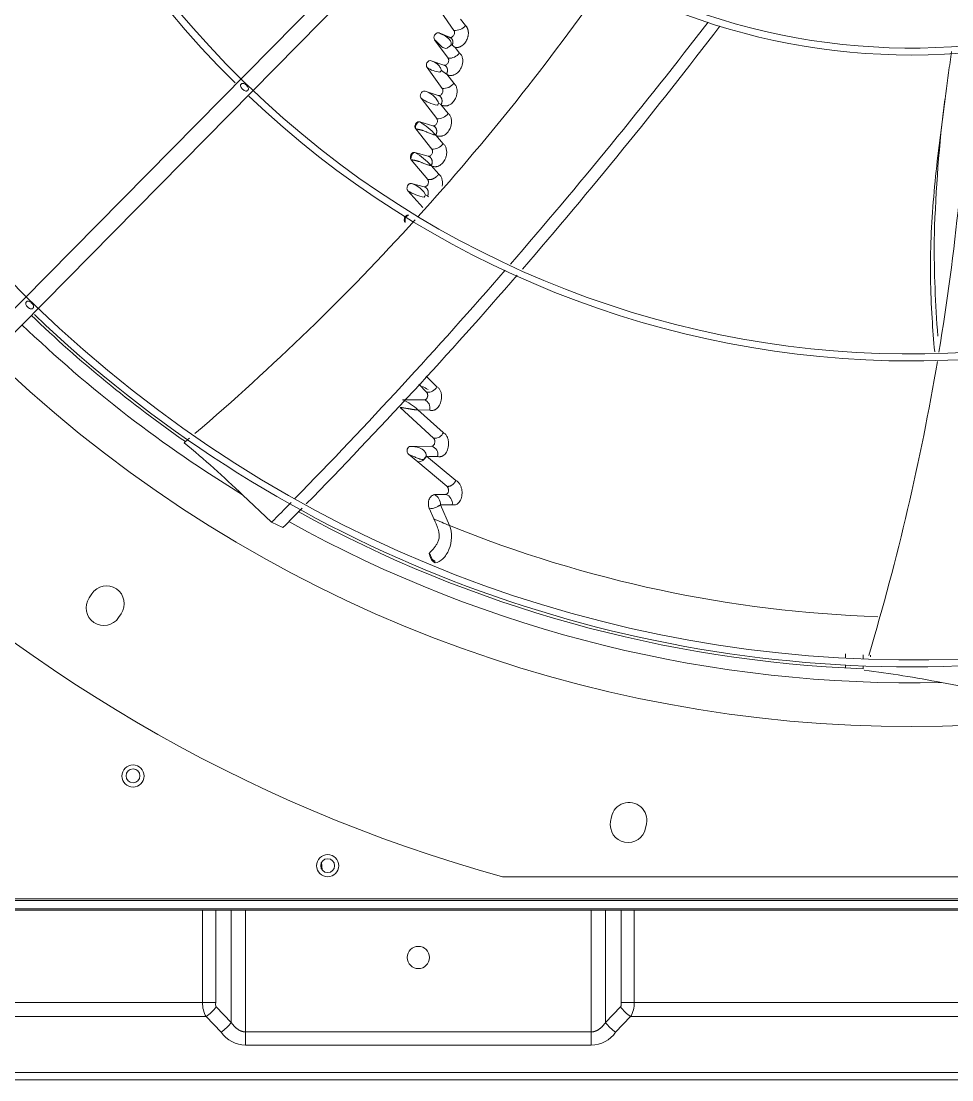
# Model space of a CAD drawing. Header units: millimetres. Extents: x 113490 to 142599, y -20467 to 115.
# Drawn here: x 128594 to 128928.6, y -11964.5 to -11583.8 of the extents above; entities that cross this region are included whole.
import ezdxf

# ---------------------------------------------------------------- set-up
doc = ezdxf.new("R2010")
doc.units = ezdxf.units.MM
doc.layers.add('DV3_0', color=7, linetype='Continuous')

msp = doc.modelspace()

# ---------------------------------------------------------------- linework, layer by layer
at = {"layer": 'DV3_0', "color": 7, "linetype": 'Continuous', "lineweight": 15}
for p, q in [((128900.2, -11374.23), (128566.6, -11712.53)), ((128567.45, -11720.21), (128905.11, -11377.79)), ((128749.62, -11587.14), (128745.01, -11580.55)), ((128753.78, -11585.38), (128751.97, -11583.04)), ((128747.51, -11597.1), (128742.68, -11590.5)), ((128744.3, -11588.05), (128748.02, -11589.58)), ((128748.84, -11590.08), (128744.84, -11588.41)), ((128748.66, -11592.25), (128748.95, -11592.46)), ((128748.94, -11592.46), (128750.06, -11593.26)), ((128751.67, -11595.27), (128750.06, -11593.26)), ((128741.48, -11598.03), (128746.01, -11599.59)), ((128745.43, -11608), (128739.95, -11600.5)), ((128745.09, -11601.57), (128746.93, -11602.84)), ((128749.61, -11606.15), (128747.03, -11602.92)), ((128739.27, -11608.99), (128743.98, -11610.5)), ((128743.43, -11618.86), (128737.79, -11611.5)), ((128743.8, -11613.89), (128743.7, -11614.06)), ((128743.95, -11613.63), (128743.8, -11613.89)), ((128743.89, -11612.83), (128744.12, -11613.27)), ((128744.12, -11613.27), (128743.95, -11613.63)), ((128744.12, -11613.27), (128744.93, -11613.82)), ((128747.56, -11616.97), (128744.93, -11613.82)), ((128744.93, -11613.82), (128744.98, -11613.84)), ((128737.31, -11620), (128742.04, -11621.4)), ((128741.68, -11629.78), (128735.9, -11622.54)), ((128745.75, -11627.86), (128743.06, -11624.76)), ((128743.06, -11624.76), (128743.11, -11624.77)), ((128740.19, -11640.75), (128734.25, -11633.62)), ((128735.61, -11631.05), (128740.35, -11632.34)), ((128744.18, -11638.82), (128741.4, -11635.71)), ((128741.4, -11635.71), (128741.48, -11635.74)), ((128738.46, -11650.78), (128733.07, -11644.81)), ((128734.37, -11642.2), (128738.9, -11643.34)), ((128738.74, -11645.22), (128739.43, -11646.26)), ((128739.19, -11646.7), (128738.92, -11647.11)), ((128739.43, -11646.26), (128739.19, -11646.7)), ((128739.43, -11646.26), (128740.13, -11646.67)), ((128743.52, -11715.25), (128739.65, -11711.49)), ((128739.8, -11717.25), (128736.94, -11714.35)), ((128731.15, -11719.92), (128738.98, -11719.99)), ((128742.3, -11733.81), (128730.31, -11722.68)), ((128736.66, -11723.51), (128740.91, -11723.7)), ((128745.8, -11731.77), (128736.67, -11723.51)), ((128736.6, -11742.25), (128733.29, -11739.54)), ((128733.92, -11736.7), (128741.66, -11736.62)), ((128739.73, -11740.27), (128739.69, -11740.05)), ((128750.27, -11748.98), (128739.73, -11740.27)), ((128747.08, -11751.06), (128736.6, -11742.25)), ((128673.63, -11754.1), (128684.07, -11764)), ((128742.63, -11754.06), (128746.69, -11753.96)), ((128742.43, -11762.82), (128740.82, -11759.14)), ((128748, -11765.15), (128744.77, -11757.71)), ((128684.07, -11764), (128688.16, -11765.89)), ((128740.74, -11775.19), (128740.75, -11775.17)), ((128619.38, -11789.76), (128618.44, -11791.17)), ((128629.08, -11798.28), (128630.02, -11796.87)), ((128890.43, -11812.87), (128890.43, -11811.36)), ((128890.43, -11816.37), (128890.43, -11815.37)), ((128924.89, -11821.62), (128939.03, -11824.31)), ((128806.29, -11869.88), (128805.96, -11871.55)), ((128818.51, -11874.04), (128818.84, -11872.38)), ((128702.02, -11886.32), (128702.23, -11888.99)), ((129061.41, -11891.49), (128767.06, -11891.49)), ((129411.58, -11899.99), (128417.67, -11899.99)), ((129411.58, -11902.99), (128417.67, -11902.99)), ((128659.22, -11903.49), (128574.46, -11903.49)), ((128663.99, -11903.49), (128659.22, -11903.49)), ((128663.99, -11903.49), (128669.51, -11903.49)), ((128674.68, -11903.49), (128669.51, -11903.49)), ((128674.68, -11903.49), (128799, -11903.49)), ((128804.16, -11903.49), (128799, -11903.49)), ((128804.16, -11903.49), (128809.69, -11903.49)), ((128814.46, -11903.49), (128809.69, -11903.49)), ((128814.46, -11903.49), (129014.02, -11903.49)), ((128356.62, -11964.49), (129471.86, -11964.49))]:
    msp.add_line(p, q, dxfattribs=at)
at = {"layer": 'DV3_0', "color": 7, "linetype": 'Continuous', "lineweight": 20}
for p, q in [((128896.74, -11813.15), (128896.74, -11811.7)), ((128899.36, -11812.36), (128899.36, -11811.84)), ((128896.74, -11816.66), (128896.74, -11815.65)), ((129424.84, -11899.39), (128404.6, -11899.39)), ((128659.22, -11936.74), (128659.22, -11903.49)), ((128663.99, -11936.74), (128663.99, -11903.49)), ((128669.51, -11943.87), (128669.51, -11903.49)), ((128674.68, -11947.25), (128674.68, -11903.49)), ((128799, -11947.25), (128799, -11903.49)), ((128804.16, -11943.87), (128804.16, -11903.49)), ((128809.69, -11903.49), (128809.69, -11936.74)), ((128814.46, -11903.49), (128814.46, -11936.74)), ((128659.22, -11936.74), (128574.46, -11936.74)), ((128663.99, -11936.74), (128659.22, -11936.74)), ((128809.69, -11936.74), (128814.46, -11936.74)), ((129014.02, -11936.74), (128814.46, -11936.74)), ((128660.55, -11941.77), (128573.13, -11941.77)), ((128665.93, -11947.36), (128660.55, -11941.77)), ((128669.51, -11943.87), (128664.13, -11938.28)), ((128809.55, -11938.28), (128804.16, -11943.87)), ((128813.13, -11941.77), (128807.74, -11947.36)), ((129015.35, -11941.77), (128813.13, -11941.77)), ((128799, -11947.25), (128674.68, -11947.25)), ((128674.68, -11947.25), (128674.68, -11952.04)), ((128799, -11947.25), (128799, -11952.04)), ((128799, -11952.04), (128674.68, -11952.04)), ((128356.62, -11961.85), (129471.86, -11961.85))]:
    msp.add_line(p, q, dxfattribs=at)
at = {"layer": 'DV3_0', "color": 7, "linetype": 'Continuous', "lineweight": 15}
for centre, radius in [((128634.24, -11855.25), 4), ((128634.24, -11855.15), 2.5), ((128704.23, -11887.49), 4), ((128704.23, -11887.49), 2.5), ((128736.84, -11920.49), 4)]:
    msp.add_circle(centre, radius, dxfattribs=at)
for centre, radius, start, end in [((128914.24, -11359.99), 453.5, 135.9912, 225.5589), ((128914.24, -11359.99), 346, 136.506, 225.3203), ((128914.24, -11359.99), 343.5, 135.6595, 225.6229), ((128914.24, -11359.99), 551.5, 195.4775, 254.5225), ((128914.24, -11359.99), 233.5, 225.7814, 315.7154), ((128914.24, -11359.99), 236, 270, 315.2644), ((128914.24, -11359.99), 236, 227.0266, 270), ((128089.84, -11069), 872.24, 317.86602, 325.02361), ((127317.45, -10413.41), 1921.39, 319.10975, 322.45989), ((128750, -11582.25), 4.9, 265.5101, 320.4178), ((127381.55, -10469.09), 1840.9, 319.15831, 322.66086), ((128740.31, -11598.8), 11.46, 61.1528, 69.6579), ((128743.35, -11594.28), 6.06, 34.5155, 65.6878), ((128746.29, -11592.05), 2.38, 355.0985, 30.3566), ((128744.65, -11589.05), 5.12, 298.9227, 308.0461), ((128747.88, -11592.31), 4.81, 265.5613, 321.8717), ((128744.4, -11588.71), 5.54, 307.927, 320.2638), ((128063.37, -11560.89), 872.25, 350.63739, 357.81353), ((128914.24, -11359.99), 343.5, 225.9212, 315.6512), ((128745.65, -11591.76), 10.44, 236.8811, 264.046), ((128740.8, -11598.21), 5.45, 313.7925, 317.47), ((128740.15, -11597.64), 6.31, 317.6452, 321.5525), ((128746.04, -11600.27), 0.78, 12.7225, 57.3488), ((128749.38, -11600.14), 3.64, 227.7428, 229.7409), ((128914.24, -11359.99), 343.5, 225.6229, 225.9212), ((128745.81, -11603.2), 4.81, 265.5115, 322.2315), ((128914.24, -11359.99), 346, 270, 315.3179), ((128914.24, -11359.99), 346, 226.461, 270), ((128737.15, -11616.26), 7.57, 26.9834, 73.7291), ((128743.95, -11611.24), 0.866, 16.0058, 57.6668), ((128746.7, -11599.02), 15.34, 234.4922, 258.7126), ((129450.82, -11676.52), 528.72, 172.9859, 178.2608), ((128743.77, -11614.15), 4.73, 265.8403, 323.2857), ((128724.37, -11641.51), 25.09, 41.8667, 58.9698), ((128741.96, -11622.18), 0.921, 18.0658, 57.5274), ((128742.02, -11625.21), 4.58, 265.7991, 324.5702), ((128722.61, -11653.13), 25.63, 42.8328, 59.5066), ((128740.23, -11633.15), 0.965, 19.7105, 57.2219), ((128741.64, -11631.64), 15.71, 236.9569, 260.0262), ((128732.03, -11650.26), 8.39, 36.859, 73.8365), ((128743.74, -11641.98), 5.92, 232.3975, 237.1972), ((128089.84, -11069), 872.24, 310.5122, 317.77416), ((129313.21, -11664.96), 390.91, 179.6523, 184.707), ((127317.45, -10413.41), 1921.39, 315.69478, 319.02272), ((127381.55, -10469.09), 1840.9, 315.58647, 319.0689), ((128914.24, -11359.99), 453.5, 225.9915, 315.56), ((128914.24, -11359.99), 456, 270, 315.5611), ((128914.24, -11359.99), 453.5, 225.5589, 225.9915), ((128914.24, -11359.99), 457, 226.1533, 235.1467), ((128914.24, -11359.99), 456, 226.2335, 270), ((128914.24, -11359.99), 477.5, 226.9802, 313.0198), ((128063.37, -11560.89), 872.25, 343.27776, 350.41393), ((128920.66, -11343.41), 414.13, 243.8682, 244.1867), ((128740.16, -11713.46), 3.81, 264.7001, 331.9048), ((128723.22, -11738.13), 19.86, 47.4041, 66.4859), ((128737.97, -11722.87), 3.05, 344.1564, 70.634), ((128742.59, -11730.27), 3.55, 265.4096, 335.1519), ((128089.84, -11069), 872.24, 310.18237, 310.35176), ((128392.36, -12048.7), 407.31, 46.3255, 50.2835), ((128736.77, -11739.05), 3.2, 266.8406, 337.4758), ((128736.31, -11738.63), 3.66, 311.5503, 337.1639), ((128736.83, -11740.23), 2.86, 3.4886, 9.9712), ((128744.17, -11580.93), 159.41, 268.4037, 269.8503), ((128740.62, -11739.65), 3.21, 347.6517, 71.1439), ((128738.28, -11739.51), 1.92, 273.3073, 284.0677), ((128740.91, -11757.52), 3.86, 357.1818, 63.5888), ((128745.62, -11757.21), 3.43, 352.2982, 71.7881), ((127317.45, -10413.41), 1921.39, 315.33791, 315.63669), ((127381.55, -10469.09), 1840.9, 315.21602, 315.52108), ((128740.56, -11752.25), 6.9, 272.155, 307.597), ((128740.48, -11752.02), 7.13, 272.7525, 306.9995), ((128745.04, -11585.05), 172.67, 269.9107, 271.3205), ((128914.24, -11359.99), 457, 241.1263, 267.8054), ((128888.86, -11420.07), 372.72, 246.8673, 247.7953), ((128624.7, -11793.31), 6.4, 326.25, 146.25), ((128623.76, -11794.72), 6.4, 146.25, 326.25), ((128847.52, -12221.64), 407.44, 79.0531, 83.0099), ((128812.57, -11871.13), 6.4, 348.75, 168.75), ((128812.24, -11872.79), 6.4, 168.75, 348.75)]:
    msp.add_arc(centre, radius, start, end, dxfattribs=at)
at = {"layer": 'DV3_0', "color": 7, "linetype": 'Continuous', "lineweight": 20}
for centre, radius, start, end in [((129242.44, -11667.05), 320.16, 178.8238, 179.2018), ((128914.24, -11359.99), 461.75, 226.1456, 238.5954), ((128914.24, -11359.99), 461.75, 240.9755, 271.3224), ((128917.53, -11347.24), 450.99, 247.92, 268.0313), ((128668.55, -11936.97), 9.33, 178.573, 210.9696), ((128665.78, -11937.36), 1.89, 160.9993, 209.2458), ((128807.9, -11937.36), 1.89, 330.7536, 19.0013), ((128805.13, -11936.97), 9.33, 329.0299, 1.4276), ((128674.93, -11941.05), 10.99, 215.0741, 268.685), ((128798.75, -11941.05), 10.99, 271.315, 324.9258)]:
    msp.add_arc(centre, radius, start, end, dxfattribs=at)
at = {"layer": 'DV3_0', "color": 7, "linetype": 'Continuous', "lineweight": 15}
for centre, major_axis, start_param, end_param in [((128660.55, -11938.28), (4.49, 4.33), 4.313983, 5.138233), ((128813.13, -11938.28), (-4.49, 4.33), 1.144952, 1.969202), ((128665.93, -11943.87), (4.49, 4.33), 4.313983, 5.138233), ((128807.74, -11943.87), (-4.49, 4.33), 1.144952, 1.969202)]:
    msp.add_ellipse(centre, major_axis=major_axis, ratio=0.436952, start_param=start_param, end_param=end_param, dxfattribs=at)
for points, knots in [([(128744.3, -11588.05), (128744.1, -11587.97), (128743.84, -11587.95), (128743.31, -11588.12), (128743.04, -11588.31), (128742.72, -11588.73), (128742.62, -11588.9), (128742.49, -11589.25), (128742.46, -11589.43), (128742.42, -11589.93), (128742.49, -11590.22), (128742.68, -11590.5)], [0, 0, 0, 0, 0.25, 0.25, 0.5, 0.5, 0.625, 0.625, 0.75, 0.75, 1, 1, 1, 1]), ([(128748.02, -11589.58), (128748.08, -11589.6), (128748.2, -11589.65), (128748.47, -11589.66), (128748.84, -11589.57), (128749.26, -11589.27), (128749.59, -11588.83), (128749.79, -11588.32), (128749.84, -11587.85), (128749.79, -11587.45), (128749.67, -11587.24), (128749.62, -11587.14)], [0, 0, 0, 0, 0.059552, 0.118886, 0.252324, 0.393065, 0.538483, 0.678997, 0.797391, 0.899757, 1, 1, 1, 1]), ([(128750.06, -11593.26), (128750.12, -11593.27), (128750.23, -11593.29), (128750.4, -11593.3), (128750.57, -11593.3), (128750.73, -11593.29), (128750.9, -11593.28), (128751.06, -11593.25), (128751.21, -11593.22), (128751.37, -11593.18), (128751.52, -11593.13), (128751.67, -11593.08), (128751.81, -11593.02), (128751.95, -11592.95), (128752.09, -11592.88), (128752.22, -11592.81), (128752.35, -11592.73), (128752.48, -11592.65), (128752.78, -11592.44), (128753.22, -11592.05), (128753.75, -11591.41), (128754.18, -11590.7), (128754.45, -11590.07), (128754.61, -11589.56), (128754.71, -11589.17), (128754.77, -11588.77), (128754.81, -11588.38), (128754.82, -11587.98), (128754.8, -11587.6), (128754.74, -11587.22), (128754.65, -11586.86), (128754.54, -11586.51), (128754.39, -11586.19), (128754.22, -11585.89), (128754.01, -11585.62), (128753.86, -11585.46), (128753.78, -11585.38)], [0, 0, 0, 0, 0.017644, 0.035018, 0.052126, 0.068973, 0.085565, 0.101908, 0.118008, 0.133871, 0.149502, 0.164898, 0.180048, 0.194945, 0.209583, 0.223959, 0.238069, 0.251912, 0.265486, 0.340307, 0.413663, 0.485198, 0.554379, 0.588972, 0.62364, 0.658346, 0.693024, 0.727603, 0.762022, 0.796297, 0.830476, 0.864559, 0.898512, 0.932346, 0.966158, 1, 1, 1, 1]), ([(128742.68, -11590.5), (128742.98, -11590.75), (128743.28, -11591.05), (128743.88, -11591.68), (128744.19, -11592.03), (128744.69, -11592.53), (128744.86, -11592.69), (128745.22, -11593), (128745.42, -11593.14), (128745.83, -11593.39), (128746.06, -11593.49), (128746.56, -11593.59), (128746.83, -11593.6), (128747.12, -11593.53)], [0, 0, 0, 0, 0.25, 0.25, 0.5, 0.5, 0.625, 0.625, 0.75, 0.75, 0.875, 0.875, 1, 1, 1, 1]), ([(128748.95, -11592.46), (128748.96, -11592.42), (128749, -11592.34), (128749.06, -11592.21), (128749.1, -11592.09), (128749.14, -11591.96), (128749.17, -11591.83), (128749.19, -11591.71), (128749.21, -11591.58), (128749.22, -11591.45), (128749.23, -11591.33), (128749.23, -11591.21), (128749.22, -11591.08), (128749.2, -11590.97), (128749.18, -11590.85), (128749.15, -11590.73), (128749.12, -11590.62), (128749.08, -11590.52), (128749.03, -11590.42), (128748.98, -11590.32), (128748.91, -11590.22), (128748.85, -11590.13), (128748.78, -11590.05), (128748.7, -11589.97), (128748.62, -11589.9), (128748.53, -11589.83), (128748.44, -11589.77), (128748.34, -11589.71), (128748.24, -11589.66), (128748.13, -11589.62), (128748.05, -11589.6), (128748.02, -11589.58)], [0, 0, 0, 0, 0.032444, 0.064928, 0.09749, 0.13016, 0.162965, 0.195922, 0.229044, 0.262342, 0.295822, 0.329485, 0.363334, 0.39737, 0.431594, 0.466006, 0.500609, 0.535407, 0.570392, 0.605558, 0.64089, 0.676374, 0.711994, 0.747731, 0.783569, 0.819492, 0.855486, 0.891538, 0.927643, 0.963796, 1, 1, 1, 1]), ([(128747.03, -11602.92), (128747.18, -11603.01), (128747.48, -11603.18), (128747.96, -11603.31), (128748.4, -11603.36), (128748.8, -11603.34), (128749.16, -11603.28), (128749.47, -11603.19), (128750.19, -11602.92), (128751.24, -11602.17), (128752.16, -11600.8), (128752.65, -11599.47), (128752.82, -11598.26), (128752.72, -11597.09), (128752.35, -11596.03), (128751.9, -11595.53), (128751.67, -11595.27)], [0, 0, 0, 0, 0.048712, 0.093297, 0.133867, 0.170457, 0.203036, 0.231538, 0.255882, 0.403164, 0.540731, 0.633138, 0.726086, 0.818306, 0.909472, 1, 1, 1, 1]), ([(128928.49, -11594.71), (128928.15, -11597.27), (128927.81, -11599.81), (128926.12, -11612.36), (128924.74, -11622.3), (128922.46, -11642.05), (128921.54, -11651.86), (128920.77, -11671.33), (128920.94, -11680.98), (128921.77, -11694.63), (128922.08, -11698.66), (128922.46, -11702.69)], [0.0934532, 0.0934532, 0.0934532, 0.0934532, 0.125, 0.125, 0.25, 0.25, 0.375, 0.375, 0.5, 0.5, 0.5526716, 0.5526716, 0.5526716, 0.5526716]), ([(128741.48, -11598.03), (128741.23, -11597.94), (128740.92, -11597.97), (128740.35, -11598.25), (128740.09, -11598.51), (128739.84, -11598.98), (128739.77, -11599.15), (128739.7, -11599.47), (128739.69, -11599.62), (128739.71, -11600.05), (128739.79, -11600.28), (128739.95, -11600.5)], [0, 0, 0, 0, 0.25, 0.25, 0.5, 0.5, 0.625, 0.625, 0.75, 0.75, 1, 1, 1, 1]), ([(128745.09, -11601.57), (128745.02, -11601.11), (128744.84, -11600.68), (128744.36, -11599.93), (128744.06, -11599.6), (128743.08, -11598.73), (128742.3, -11598.3), (128741.48, -11598.03)], [0, 0, 0, 0, 0.25, 0.25, 0.5, 0.5, 1, 1, 1, 1]), ([(128746.01, -11599.59), (128746.07, -11599.6), (128746.2, -11599.64), (128746.47, -11599.64), (128746.83, -11599.52), (128747.23, -11599.2), (128747.55, -11598.75), (128747.72, -11598.24), (128747.75, -11597.78), (128747.69, -11597.46), (128747.6, -11597.24), (128747.54, -11597.15), (128747.51, -11597.1)], [0, 0, 0, 0, 0.061712, 0.124068, 0.257055, 0.398269, 0.543459, 0.683288, 0.800054, 0.90078, 0.950773, 1, 1, 1, 1]), ([(128746.93, -11602.84), (128746.95, -11602.8), (128747, -11602.71), (128747.06, -11602.58), (128747.11, -11602.45), (128747.16, -11602.32), (128747.2, -11602.19), (128747.24, -11602.05), (128747.26, -11601.92), (128747.28, -11601.79), (128747.3, -11601.65), (128747.3, -11601.52), (128747.3, -11601.39), (128747.3, -11601.26), (128747.28, -11601.14), (128747.26, -11601.01), (128747.24, -11600.89), (128747.2, -11600.77), (128747.16, -11600.66), (128747.12, -11600.55), (128747.06, -11600.44), (128747, -11600.34), (128746.94, -11600.25), (128746.87, -11600.15), (128746.79, -11600.07), (128746.71, -11599.99), (128746.63, -11599.91), (128746.53, -11599.84), (128746.44, -11599.78), (128746.34, -11599.72), (128746.23, -11599.67), (128746.12, -11599.62), (128746.05, -11599.6), (128746.01, -11599.59)], [0, 0, 0, 0, 0.030721, 0.061407, 0.092102, 0.122841, 0.153652, 0.184559, 0.215579, 0.246725, 0.278006, 0.309429, 0.340997, 0.372715, 0.404583, 0.436606, 0.468785, 0.501126, 0.533632, 0.566299, 0.59912, 0.632082, 0.665173, 0.698377, 0.731679, 0.765062, 0.798512, 0.832013, 0.865554, 0.899127, 0.932725, 0.966348, 1, 1, 1, 1]), ([(128675.51, -11608.71), (128675.47, -11608.75), (128675.38, -11608.84), (128675.14, -11608.95), (128674.74, -11608.99), (128674.31, -11608.81), (128673.92, -11608.55), (128673.61, -11608.27), (128673.33, -11607.97), (128673.06, -11607.6), (128672.87, -11607.18), (128672.9, -11606.78), (128673.01, -11606.54), (128673.09, -11606.45), (128673.13, -11606.41)], [0, 0, 0, 0, 0.040471, 0.081926, 0.180876, 0.319892, 0.408079, 0.503208, 0.597701, 0.68481, 0.821378, 0.918632, 0.959731, 1, 1, 1, 1]), ([(128673.13, -11606.41), (128673.18, -11606.37), (128673.27, -11606.28), (128673.51, -11606.17), (128673.9, -11606.13), (128674.34, -11606.31), (128674.72, -11606.58), (128675.03, -11606.85), (128675.32, -11607.16), (128675.59, -11607.53), (128675.77, -11607.95), (128675.74, -11608.34), (128675.63, -11608.58), (128675.55, -11608.67), (128675.51, -11608.71)], [0, 0, 0, 0, 0.040443, 0.081793, 0.180216, 0.319289, 0.407802, 0.503208, 0.598506, 0.68594, 0.822069, 0.918689, 0.959722, 1, 1, 1, 1]), ([(128744.98, -11613.84), (128745.14, -11613.93), (128745.45, -11614.11), (128745.93, -11614.26), (128746.37, -11614.31), (128746.77, -11614.3), (128747.13, -11614.24), (128747.43, -11614.16), (128748.14, -11613.9), (128749.19, -11613.16), (128750.12, -11611.77), (128750.61, -11610.43), (128750.79, -11609.2), (128750.69, -11608.01), (128750.32, -11606.92), (128749.85, -11606.4), (128749.61, -11606.15)], [0, 0, 0, 0, 0.049725, 0.09487, 0.135552, 0.171819, 0.203628, 0.230893, 0.253518, 0.400765, 0.538713, 0.630437, 0.723371, 0.816167, 0.908233, 1, 1, 1, 1]), ([(128737.79, -11611.5), (128737.73, -11611.4), (128737.6, -11611.2), (128737.52, -11610.81), (128737.53, -11610.36), (128737.68, -11609.86), (128737.99, -11609.4), (128738.4, -11609.07), (128738.78, -11608.95), (128739.07, -11608.94), (128739.2, -11608.98), (128739.27, -11608.99)], [0, 0, 0, 0, 0.103624, 0.201896, 0.31398, 0.451787, 0.59527, 0.73673, 0.874824, 0.938298, 1, 1, 1, 1]), ([(128743.98, -11610.5), (128744.04, -11610.52), (128744.17, -11610.55), (128744.44, -11610.54), (128744.8, -11610.41), (128745.19, -11610.09), (128745.49, -11609.63), (128745.65, -11609.12), (128745.67, -11608.66), (128745.61, -11608.34), (128745.52, -11608.13), (128745.46, -11608.04), (128745.43, -11608)], [0, 0, 0, 0, 0.062127, 0.125087, 0.257837, 0.399205, 0.545067, 0.685923, 0.803386, 0.90406, 0.952122, 1, 1, 1, 1]), ([(128744.98, -11613.84), (128745, -11613.79), (128745.05, -11613.71), (128745.11, -11613.57), (128745.16, -11613.44), (128745.21, -11613.3), (128745.25, -11613.17), (128745.28, -11613.03), (128745.31, -11612.89), (128745.33, -11612.76), (128745.34, -11612.62), (128745.34, -11612.48), (128745.34, -11612.35), (128745.33, -11612.22), (128745.31, -11612.09), (128745.29, -11611.96), (128745.26, -11611.84), (128745.23, -11611.72), (128745.18, -11611.6), (128745.13, -11611.49), (128745.08, -11611.38), (128745.01, -11611.28), (128744.95, -11611.18), (128744.87, -11611.08), (128744.79, -11610.99), (128744.71, -11610.91), (128744.62, -11610.83), (128744.52, -11610.76), (128744.42, -11610.7), (128744.32, -11610.64), (128744.21, -11610.58), (128744.1, -11610.54), (128744.02, -11610.51), (128743.98, -11610.5)], [0, 0, 0, 0, 0.030662, 0.061288, 0.091921, 0.122598, 0.15335, 0.184199, 0.215166, 0.246262, 0.2775, 0.308884, 0.340421, 0.372114, 0.403966, 0.435979, 0.468156, 0.500504, 0.533023, 0.565711, 0.598557, 0.631551, 0.664678, 0.697923, 0.73127, 0.764701, 0.7982, 0.831754, 0.865349, 0.898975, 0.932627, 0.966301, 1, 1, 1, 1]), ([(128743.11, -11624.77), (128743.26, -11624.86), (128743.56, -11625.03), (128744.03, -11625.17), (128744.47, -11625.22), (128744.87, -11625.21), (128745.23, -11625.14), (128745.54, -11625.05), (128746.26, -11624.77), (128747.3, -11624), (128748.2, -11622.59), (128748.66, -11621.23), (128748.82, -11620.01), (128748.7, -11618.82), (128748.29, -11617.73), (128747.81, -11617.23), (128747.56, -11616.97)], [0, 0, 0, 0, 0.047949, 0.091845, 0.131809, 0.167905, 0.2001, 0.228322, 0.252481, 0.399943, 0.539027, 0.629782, 0.722249, 0.81505, 0.907464, 1, 1, 1, 1]), ([(128735.9, -11622.54), (128735.88, -11622.52), (128735.84, -11622.48), (128735.8, -11622.4), (128735.76, -11622.33), (128735.71, -11622.22), (128735.66, -11622.08), (128735.62, -11621.89), (128735.6, -11621.68), (128735.62, -11621.35), (128735.72, -11621.01), (128735.89, -11620.69), (128736.05, -11620.46), (128736.24, -11620.27), (128736.45, -11620.12), (128736.67, -11620.02), (128736.87, -11619.97), (128737.04, -11619.96), (128737.18, -11619.97), (128737.27, -11619.99), (128737.31, -11620)], [0, 0, 0, 0, 0.023997, 0.048085, 0.072391, 0.09704, 0.146565, 0.196478, 0.252296, 0.308899, 0.447394, 0.518709, 0.590696, 0.663416, 0.735191, 0.803703, 0.87187, 0.915381, 0.957876, 1, 1, 1, 1]), ([(128735.9, -11622.54), (128735.82, -11622.36), (128735.8, -11622.08), (128735.88, -11621.48), (128735.99, -11621.14), (128736.29, -11620.56), (128736.49, -11620.31), (128736.91, -11620), (128737.13, -11619.95), (128737.31, -11620)], [0, 0, 0, 0, 0.25, 0.25, 0.5, 0.5, 0.75, 0.75, 1, 1, 1, 1]), ([(128742.04, -11621.4), (128742.1, -11621.41), (128742.23, -11621.44), (128742.5, -11621.42), (128742.85, -11621.29), (128743.23, -11620.96), (128743.52, -11620.49), (128743.67, -11619.98), (128743.68, -11619.52), (128743.61, -11619.21), (128743.52, -11619), (128743.46, -11618.91), (128743.43, -11618.86)], [0, 0, 0, 0, 0.061858, 0.124527, 0.256747, 0.397935, 0.544068, 0.685407, 0.802956, 0.903358, 0.951888, 1, 1, 1, 1]), ([(128743.11, -11624.77), (128743.13, -11624.73), (128743.17, -11624.64), (128743.23, -11624.51), (128743.28, -11624.37), (128743.33, -11624.23), (128743.36, -11624.09), (128743.39, -11623.95), (128743.42, -11623.82), (128743.43, -11623.68), (128743.44, -11623.54), (128743.45, -11623.4), (128743.44, -11623.27), (128743.43, -11623.14), (128743.41, -11623.01), (128743.39, -11622.88), (128743.35, -11622.75), (128743.31, -11622.63), (128743.27, -11622.51), (128743.22, -11622.4), (128743.16, -11622.29), (128743.09, -11622.19), (128743.02, -11622.08), (128742.95, -11621.99), (128742.87, -11621.9), (128742.78, -11621.81), (128742.69, -11621.74), (128742.59, -11621.66), (128742.49, -11621.6), (128742.38, -11621.54), (128742.27, -11621.48), (128742.16, -11621.44), (128742.08, -11621.41), (128742.04, -11621.4)], [0, 0, 0, 0, 0.030541, 0.061049, 0.09157, 0.12214, 0.152791, 0.183548, 0.214428, 0.245447, 0.276615, 0.307941, 0.339429, 0.371083, 0.402906, 0.434903, 0.467075, 0.499427, 0.531962, 0.564675, 0.597556, 0.630594, 0.663775, 0.697081, 0.730497, 0.764005, 0.797589, 0.831233, 0.864925, 0.898652, 0.932409, 0.966192, 1, 1, 1, 1]), ([(128743.06, -11624.76), (128743.01, -11624.75), (128742.91, -11624.74), (128742.75, -11624.72), (128742.58, -11624.69), (128742.41, -11624.65), (128742.13, -11624.58), (128741.7, -11624.43), (128741.11, -11624.2), (128740.53, -11623.95), (128740.06, -11623.75), (128739.61, -11623.56), (128739.12, -11623.37), (128738.62, -11623.18), (128738.21, -11623.05), (128737.87, -11622.95), (128737.55, -11622.87), (128737.23, -11622.8), (128736.93, -11622.74), (128736.65, -11622.68), (128736.38, -11622.63), (128736.12, -11622.59), (128735.97, -11622.56), (128735.9, -11622.54)], [0, 0, 0, 0, 0.022349, 0.045451, 0.069335, 0.09403, 0.119558, 0.190912, 0.284349, 0.376471, 0.44345, 0.485057, 0.569523, 0.642907, 0.687857, 0.73071, 0.77175, 0.811297, 0.849706, 0.887364, 0.924682, 0.962083, 1, 1, 1, 1]), ([(128740.35, -11632.34), (128740.41, -11632.35), (128740.54, -11632.38), (128740.81, -11632.36), (128741.15, -11632.22), (128741.53, -11631.87), (128741.81, -11631.4), (128741.95, -11630.89), (128741.95, -11630.43), (128741.87, -11630.12), (128741.77, -11629.91), (128741.71, -11629.82), (128741.68, -11629.78)], [0, 0, 0, 0, 0.061627, 0.124066, 0.255996, 0.397291, 0.543969, 0.685918, 0.803556, 0.903737, 0.952044, 1, 1, 1, 1]), ([(128741.48, -11635.74), (128741.63, -11635.82), (128741.92, -11635.98), (128742.38, -11636.11), (128742.81, -11636.16), (128743.21, -11636.14), (128743.57, -11636.07), (128743.89, -11635.98), (128744.61, -11635.68), (128745.64, -11634.88), (128746.51, -11633.45), (128746.94, -11632.09), (128747.07, -11630.87), (128746.93, -11629.69), (128746.51, -11628.61), (128746, -11628.11), (128745.75, -11627.86)], [0, 0, 0, 0, 0.046642, 0.089607, 0.12902, 0.164956, 0.19739, 0.226259, 0.251477, 0.399281, 0.53953, 0.629234, 0.721185, 0.813961, 0.906708, 1, 1, 1, 1]), ([(128734.25, -11633.62), (128734.23, -11633.6), (128734.2, -11633.55), (128734.15, -11633.48), (128734.11, -11633.41), (128734.06, -11633.3), (128734, -11633.16), (128733.96, -11632.97), (128733.94, -11632.77), (128733.95, -11632.44), (128734.04, -11632.1), (128734.2, -11631.77), (128734.36, -11631.54), (128734.55, -11631.35), (128734.76, -11631.19), (128734.97, -11631.08), (128735.17, -11631.03), (128735.34, -11631.01), (128735.48, -11631.02), (128735.57, -11631.04), (128735.61, -11631.05)], [0, 0, 0, 0, 0.023889, 0.047877, 0.07209, 0.09665, 0.14604, 0.195842, 0.251676, 0.3083, 0.447362, 0.518962, 0.591199, 0.664024, 0.735849, 0.804261, 0.872291, 0.915659, 0.958013, 1, 1, 1, 1]), ([(128734.25, -11633.62), (128734.17, -11633.44), (128734.15, -11633.17), (128734.22, -11632.56), (128734.32, -11632.23), (128734.62, -11631.64), (128734.81, -11631.38), (128735.22, -11631.07), (128735.43, -11631), (128735.61, -11631.05)], [0, 0, 0, 0, 0.25, 0.25, 0.5, 0.5, 0.75, 0.75, 1, 1, 1, 1]), ([(128741.4, -11635.71), (128741.35, -11635.71), (128741.25, -11635.7), (128741.09, -11635.68), (128740.93, -11635.65), (128740.76, -11635.62), (128740.48, -11635.55), (128740.05, -11635.42), (128739.47, -11635.2), (128738.89, -11634.97), (128738.42, -11634.78), (128737.97, -11634.59), (128737.49, -11634.41), (128736.99, -11634.24), (128736.57, -11634.11), (128736.24, -11634.02), (128735.91, -11633.94), (128735.59, -11633.87), (128735.29, -11633.81), (128735.01, -11633.76), (128734.73, -11633.71), (128734.48, -11633.66), (128734.33, -11633.63), (128734.25, -11633.62)], [0, 0, 0, 0, 0.022138, 0.045009, 0.068643, 0.093067, 0.118304, 0.188943, 0.281085, 0.373632, 0.440308, 0.480842, 0.565479, 0.639048, 0.684263, 0.727434, 0.768841, 0.808803, 0.847669, 0.885817, 0.923645, 0.961567, 1, 1, 1, 1]), ([(128741.48, -11635.74), (128741.5, -11635.69), (128741.54, -11635.6), (128741.6, -11635.47), (128741.65, -11635.33), (128741.69, -11635.19), (128741.72, -11635.05), (128741.75, -11634.91), (128741.77, -11634.77), (128741.79, -11634.63), (128741.79, -11634.5), (128741.79, -11634.36), (128741.79, -11634.22), (128741.77, -11634.09), (128741.75, -11633.96), (128741.72, -11633.83), (128741.69, -11633.71), (128741.65, -11633.58), (128741.6, -11633.47), (128741.55, -11633.35), (128741.49, -11633.24), (128741.42, -11633.14), (128741.35, -11633.04), (128741.27, -11632.94), (128741.19, -11632.85), (128741.1, -11632.76), (128741, -11632.68), (128740.91, -11632.61), (128740.8, -11632.54), (128740.7, -11632.48), (128740.58, -11632.43), (128740.47, -11632.38), (128740.39, -11632.35), (128740.35, -11632.34)], [0, 0, 0, 0, 0.030435, 0.060841, 0.091264, 0.121741, 0.152303, 0.182977, 0.213782, 0.244732, 0.27584, 0.307114, 0.338559, 0.37018, 0.40198, 0.433962, 0.466131, 0.498489, 0.53104, 0.563776, 0.59669, 0.629768, 0.662996, 0.696357, 0.729835, 0.763411, 0.797068, 0.830791, 0.864566, 0.898381, 0.932227, 0.9661, 1, 1, 1, 1]), ([(128738.9, -11643.34), (128738.97, -11643.35), (128739.09, -11643.37), (128739.36, -11643.34), (128739.71, -11643.19), (128740.08, -11642.84), (128740.35, -11642.37), (128740.47, -11641.85), (128740.47, -11641.39), (128740.38, -11641.08), (128740.28, -11640.87), (128740.22, -11640.79), (128740.19, -11640.75)], [0, 0, 0, 0, 0.061406, 0.123605, 0.255267, 0.396706, 0.543947, 0.686506, 0.804218, 0.904136, 0.952269, 1, 1, 1, 1]), ([(128744.18, -11638.82), (128744.15, -11638.87), (128744.08, -11638.96), (128743.97, -11639.09), (128743.86, -11639.22), (128743.76, -11639.33), (128743.65, -11639.44), (128743.55, -11639.54), (128743.45, -11639.63), (128743.35, -11639.72), (128743.26, -11639.8), (128743.17, -11639.87), (128743.08, -11639.93), (128743, -11639.99), (128742.93, -11640.04), (128742.86, -11640.08), (128742.79, -11640.12), (128742.74, -11640.16), (128742.68, -11640.19), (128742.64, -11640.22), (128742.6, -11640.24), (128742.56, -11640.26), (128742.54, -11640.27), (128742.52, -11640.28), (128742.5, -11640.29), (128742.41, -11640.34), (128742.24, -11640.43), (128741.99, -11640.53), (128741.75, -11640.62), (128741.52, -11640.69), (128741.3, -11640.74), (128741.09, -11640.77), (128740.89, -11640.79), (128740.7, -11640.79), (128740.52, -11640.79), (128740.35, -11640.77), (128740.24, -11640.75), (128740.19, -11640.75)], [0, 0, 0, 0, 0.035262, 0.068967, 0.101155, 0.131854, 0.161087, 0.188869, 0.21521, 0.240119, 0.263599, 0.285654, 0.306284, 0.325489, 0.343267, 0.359617, 0.374536, 0.388021, 0.400067, 0.410673, 0.419833, 0.427546, 0.433807, 0.438615, 0.441967, 0.443862, 0.50247, 0.559291, 0.614408, 0.66788, 0.719754, 0.770071, 0.818875, 0.866215, 0.912143, 0.956718, 1, 1, 1, 1]), ([(128745.39, -11643.11), (128745.42, -11642.98), (128745.51, -11642.47), (128745.55, -11641.57), (128745.35, -11640.48), (128744.92, -11639.49), (128744.43, -11639.04), (128744.18, -11638.82)], [0.6022969, 0.6022969, 0.6022969, 0.6022969, 0.635456, 0.7251168, 0.8159648, 0.9074058, 1, 1, 1, 1]), ([(128733.07, -11644.81), (128733.05, -11644.78), (128733.01, -11644.74), (128732.95, -11644.66), (128732.91, -11644.58), (128732.85, -11644.47), (128732.8, -11644.34), (128732.74, -11644.08), (128732.73, -11643.78), (128732.78, -11643.46), (128732.86, -11643.19), (128732.98, -11642.93), (128733.14, -11642.71), (128733.32, -11642.51), (128733.52, -11642.35), (128733.74, -11642.24), (128733.93, -11642.19), (128734.1, -11642.17), (128734.24, -11642.17), (128734.32, -11642.19), (128734.37, -11642.2)], [0, 0, 0, 0, 0.028007, 0.055032, 0.081193, 0.106619, 0.153365, 0.20124, 0.314031, 0.380881, 0.453942, 0.525375, 0.597439, 0.669138, 0.739919, 0.808326, 0.876169, 0.918445, 0.959511, 1, 1, 1, 1]), ([(128740.13, -11646.67), (128740.15, -11646.62), (128740.18, -11646.53), (128740.23, -11646.4), (128740.28, -11646.27), (128740.31, -11646.13), (128740.34, -11645.99), (128740.36, -11645.86), (128740.38, -11645.72), (128740.39, -11645.58), (128740.39, -11645.45), (128740.38, -11645.31), (128740.37, -11645.18), (128740.35, -11645.05), (128740.33, -11644.92), (128740.3, -11644.8), (128740.26, -11644.67), (128740.22, -11644.56), (128740.17, -11644.44), (128740.11, -11644.33), (128740.05, -11644.22), (128739.98, -11644.12), (128739.91, -11644.02), (128739.83, -11643.93), (128739.74, -11643.84), (128739.65, -11643.75), (128739.56, -11643.68), (128739.46, -11643.6), (128739.36, -11643.54), (128739.25, -11643.48), (128739.14, -11643.42), (128739.02, -11643.37), (128738.94, -11643.35), (128738.9, -11643.34)], [0, 0, 0, 0, 0.030187, 0.060371, 0.090594, 0.120893, 0.151298, 0.181832, 0.212515, 0.24336, 0.27438, 0.305582, 0.336971, 0.368552, 0.400328, 0.432301, 0.464474, 0.49685, 0.52943, 0.562209, 0.595176, 0.628319, 0.661623, 0.695073, 0.72865, 0.762337, 0.796117, 0.829975, 0.863895, 0.897866, 0.931877, 0.965922, 1, 1, 1, 1]), ([(128732.12, -11656.18), (128732.1, -11656.16), (128732.07, -11656.12), (128732.02, -11656.06), (128731.97, -11655.99), (128731.91, -11655.88), (128731.85, -11655.74), (128731.8, -11655.56), (128731.77, -11655.35), (128731.77, -11655.02), (128731.84, -11654.66), (128732, -11654.32), (128732.15, -11654.08), (128732.34, -11653.88), (128732.54, -11653.72), (128732.76, -11653.6), (128732.95, -11653.54), (128733.12, -11653.52), (128733.26, -11653.53), (128733.35, -11653.55), (128733.39, -11653.56)], [0, 0, 0, 0, 0.023717, 0.047529, 0.071567, 0.095958, 0.144865, 0.194255, 0.24993, 0.306447, 0.447124, 0.519636, 0.592736, 0.666021, 0.738106, 0.806218, 0.873827, 0.916713, 0.958547, 1, 1, 1, 1]), ([(128732.12, -11656.18), (128732.04, -11656.02), (128732.01, -11655.76), (128732.07, -11655.15), (128732.17, -11654.81), (128732.44, -11654.2), (128732.63, -11653.93), (128733.02, -11653.59), (128733.22, -11653.51), (128733.39, -11653.56)], [0, 0, 0, 0, 0.25, 0.25, 0.5, 0.5, 0.75, 0.75, 1, 1, 1, 1]), ([(128598.27, -11687.04), (128598.23, -11687.08), (128598.14, -11687.17), (128597.9, -11687.28), (128597.5, -11687.32), (128597.07, -11687.14), (128596.68, -11686.88), (128596.37, -11686.6), (128596.09, -11686.3), (128595.82, -11685.92), (128595.64, -11685.5), (128595.67, -11685.11), (128595.78, -11684.87), (128595.86, -11684.78), (128595.9, -11684.73)], [0, 0, 0, 0, 0.040441, 0.08184, 0.180502, 0.319168, 0.407275, 0.502441, 0.597059, 0.684342, 0.821198, 0.918588, 0.959713, 1, 1, 1, 1]), ([(128595.9, -11684.73), (128595.94, -11684.69), (128596.03, -11684.61), (128596.27, -11684.49), (128596.67, -11684.46), (128597.1, -11684.64), (128597.48, -11684.9), (128597.8, -11685.18), (128598.08, -11685.48), (128598.35, -11685.86), (128598.53, -11686.28), (128598.5, -11686.67), (128598.39, -11686.91), (128598.31, -11687), (128598.27, -11687.04)], [0, 0, 0, 0, 0.040419, 0.081737, 0.180004, 0.318741, 0.407079, 0.502384, 0.597672, 0.685216, 0.821732, 0.918627, 0.959704, 1, 1, 1, 1]), ([(128738.98, -11719.99), (128739.01, -11719.99), (128739.07, -11719.99), (128739.16, -11719.98), (128739.24, -11719.95), (128739.36, -11719.91), (128739.5, -11719.83), (128739.67, -11719.69), (128739.83, -11719.51), (128740.01, -11719.22), (128740.13, -11718.87), (128740.18, -11718.5), (128740.19, -11718.24), (128740.16, -11718.01), (128740.11, -11717.79), (128740.04, -11717.59), (128739.93, -11717.4), (128739.85, -11717.3), (128739.8, -11717.25)], [0, 0, 0, 0, 0.028865, 0.057593, 0.086401, 0.115506, 0.180051, 0.24602, 0.317149, 0.389669, 0.54238, 0.617783, 0.692725, 0.753316, 0.813034, 0.877032, 0.938756, 1, 1, 1, 1]), ([(128740.91, -11723.7), (128741.07, -11723.74), (128741.38, -11723.83), (128741.84, -11723.84), (128742.27, -11723.76), (128742.66, -11723.61), (128743.01, -11723.43), (128743.67, -11722.96), (128744.52, -11721.91), (128745.06, -11720.37), (128745.21, -11719.01), (128745.15, -11717.91), (128744.86, -11716.84), (128744.34, -11715.86), (128743.8, -11715.46), (128743.52, -11715.25)], [0, 0, 0, 0, 0.047977, 0.092913, 0.135078, 0.174462, 0.21082, 0.244022, 0.394681, 0.549502, 0.632018, 0.719836, 0.811103, 0.904292, 1, 1, 1, 1]), ([(128736.66, -11723.51), (128736.62, -11723.52), (128736.53, -11723.53), (128736.38, -11723.55), (128736.21, -11723.55), (128736.04, -11723.55), (128735.85, -11723.55), (128735.64, -11723.53), (128735.42, -11723.51), (128735.15, -11723.47), (128734.82, -11723.43), (128734.44, -11723.36), (128734.06, -11723.29), (128733.69, -11723.22), (128733.32, -11723.15), (128732.94, -11723.09), (128732.57, -11723.03), (128732.19, -11722.97), (128731.84, -11722.92), (128731.49, -11722.88), (128731.17, -11722.83), (128730.86, -11722.78), (128730.57, -11722.73), (128730.4, -11722.7), (128730.31, -11722.68)], [0, 0, 0, 0, 0.023147, 0.048122, 0.074981, 0.103775, 0.13455, 0.167345, 0.202197, 0.239143, 0.297616, 0.356815, 0.416747, 0.471644, 0.527021, 0.583085, 0.63987, 0.694718, 0.747914, 0.799756, 0.850555, 0.900636, 0.950333, 1, 1, 1, 1]), ([(128743.76, -11740.34), (128743.91, -11740.37), (128744.2, -11740.45), (128744.63, -11740.45), (128745.05, -11740.37), (128745.44, -11740.22), (128745.79, -11740.02), (128746.44, -11739.51), (128747.24, -11738.39), (128747.67, -11736.81), (128747.73, -11735.47), (128747.62, -11734.42), (128747.28, -11733.35), (128746.69, -11732.36), (128746.11, -11731.97), (128745.8, -11731.77)], [0, 0, 0, 0, 0.04381, 0.08609, 0.127028, 0.166816, 0.205447, 0.242833, 0.392665, 0.553217, 0.628415, 0.712622, 0.803628, 0.899436, 1, 1, 1, 1]), ([(128741.66, -11736.62), (128741.69, -11736.61), (128741.75, -11736.61), (128741.84, -11736.59), (128741.92, -11736.57), (128742.04, -11736.52), (128742.18, -11736.43), (128742.34, -11736.28), (128742.48, -11736.09), (128742.64, -11735.77), (128742.74, -11735.41), (128742.76, -11735.03), (128742.74, -11734.76), (128742.7, -11734.52), (128742.63, -11734.31), (128742.54, -11734.12), (128742.43, -11733.95), (128742.35, -11733.86), (128742.3, -11733.81)], [0, 0, 0, 0, 0.029616, 0.059226, 0.08909, 0.119465, 0.183347, 0.248712, 0.319828, 0.392571, 0.547826, 0.625223, 0.702226, 0.763016, 0.82292, 0.883392, 0.941921, 1, 1, 1, 1]), ([(128733.92, -11736.7), (128733.71, -11736.7), (128733.48, -11736.79), (128733.08, -11737.14), (128732.91, -11737.4), (128732.77, -11737.91), (128732.75, -11738.1), (128732.75, -11738.47), (128732.78, -11738.66), (128732.88, -11738.98), (128732.94, -11739.1), (128733.08, -11739.33), (128733.17, -11739.44), (128733.29, -11739.54)], [0, 0, 0, 0, 0.25, 0.25, 0.5, 0.5, 0.625, 0.625, 0.75, 0.75, 0.875, 0.875, 1, 1, 1, 1]), ([(128733.29, -11739.54), (128733.56, -11739.67), (128733.89, -11739.81), (128734.64, -11740.12), (128735.06, -11740.3), (128735.74, -11740.6), (128735.97, -11740.71), (128736.45, -11740.92), (128736.7, -11741.02), (128737.19, -11741.21), (128737.43, -11741.3), (128737.91, -11741.41), (128738.15, -11741.44), (128738.39, -11741.43)], [0, 0, 0, 0, 0.25, 0.25, 0.5, 0.5, 0.625, 0.625, 0.75, 0.75, 0.875, 0.875, 1, 1, 1, 1]), ([(128739.65, -11739.73), (128739.52, -11738.99), (128739.09, -11738.39), (128738.3, -11737.75), (128738.02, -11737.58), (128737.43, -11737.3), (128737.13, -11737.19), (128736.53, -11737.02), (128736.23, -11736.96), (128735.67, -11736.86), (128735.4, -11736.83), (128734.64, -11736.75), (128734.21, -11736.73), (128733.92, -11736.7)], [0, 0, 0, 0, 0.25, 0.25, 0.375, 0.375, 0.5, 0.5, 0.625, 0.625, 0.75, 0.75, 1, 1, 1, 1]), ([(128746.69, -11753.96), (128746.72, -11753.95), (128746.78, -11753.95), (128746.87, -11753.93), (128746.95, -11753.9), (128747.06, -11753.85), (128747.2, -11753.76), (128747.34, -11753.6), (128747.47, -11753.4), (128747.6, -11753.07), (128747.67, -11752.69), (128747.66, -11752.28), (128747.61, -11752), (128747.54, -11751.75), (128747.45, -11751.54), (128747.34, -11751.36), (128747.22, -11751.19), (128747.13, -11751.11), (128747.08, -11751.06)], [0, 0, 0, 0, 0.028889, 0.057627, 0.086479, 0.11571, 0.177534, 0.240964, 0.311146, 0.383316, 0.541481, 0.622894, 0.703916, 0.766967, 0.829357, 0.88782, 0.94427, 1, 1, 1, 1]), ([(128750.27, -11748.98), (128750.25, -11749.02), (128750.22, -11749.11), (128750.15, -11749.23), (128750.08, -11749.36), (128750.01, -11749.48), (128749.94, -11749.6), (128749.86, -11749.71), (128749.78, -11749.81), (128749.7, -11749.92), (128749.61, -11750.01), (128749.53, -11750.11), (128749.44, -11750.2), (128749.35, -11750.28), (128749.27, -11750.36), (128749.18, -11750.43), (128749.09, -11750.5), (128749.01, -11750.56), (128748.92, -11750.62), (128748.83, -11750.67), (128748.69, -11750.76), (128748.48, -11750.86), (128748.22, -11750.97), (128747.94, -11751.04), (128747.66, -11751.09), (128747.37, -11751.1), (128747.18, -11751.08), (128747.08, -11751.06)], [0, 0, 0, 0, 0.032912, 0.064981, 0.096285, 0.126892, 0.156857, 0.186228, 0.215044, 0.243338, 0.271135, 0.298459, 0.325328, 0.351757, 0.377759, 0.403345, 0.428524, 0.453304, 0.477693, 0.501697, 0.525318, 0.596178, 0.669736, 0.746463, 0.826774, 0.911102, 1, 1, 1, 1]), ([(128749.02, -11757.67), (128749.11, -11757.69), (128749.29, -11757.74), (128749.67, -11757.77), (128750.39, -11757.7), (128751.4, -11757.06), (128752.29, -11755.59), (128752.58, -11753.95), (128752.51, -11752.57), (128752.3, -11751.53), (128751.88, -11750.49), (128751.21, -11749.52), (128750.59, -11749.16), (128750.27, -11748.98)], [0, 0, 0, 0, 0.026817, 0.053618, 0.111712, 0.23804, 0.384925, 0.553802, 0.628786, 0.712612, 0.80339, 0.89919, 1, 1, 1, 1]), ([(128740.82, -11759.14), (128740.79, -11759.06), (128740.66, -11758.74), (128740.4, -11757.84), (128740.39, -11756.62), (128740.75, -11755.51), (128741.23, -11754.8), (128741.87, -11754.27), (128742.37, -11754.13), (128742.63, -11754.06)], [0, 0, 0, 0, 0.040312, 0.156894, 0.426143, 0.570564, 0.710966, 0.853069, 1, 1, 1, 1]), ([(128742.43, -11762.82), (128742.53, -11763.05), (128742.75, -11763.53), (128743.15, -11764.43), (128743.56, -11765.42), (128743.94, -11766.48), (128744.18, -11767.37), (128744.3, -11768.16), (128744.34, -11768.77), (128744.3, -11769.4), (128744.19, -11770.06), (128743.97, -11770.77), (128743.63, -11771.54), (128743.2, -11772.25), (128742.8, -11772.81), (128742.49, -11773.2), (128742.24, -11773.5), (128741.99, -11773.78), (128741.75, -11774.05), (128741.51, -11774.3), (128741.29, -11774.54), (128741.09, -11774.76), (128740.9, -11774.98), (128740.8, -11775.1), (128740.75, -11775.17)], [0, 0, 0, 0, 0.040083, 0.086012, 0.159758, 0.214033, 0.27101, 0.312119, 0.349588, 0.378327, 0.427679, 0.47581, 0.526674, 0.604064, 0.662938, 0.69739, 0.732612, 0.768589, 0.805305, 0.842753, 0.880931, 0.919848, 0.959525, 1, 1, 1, 1]), ([(128748, -11765.15), (128748.6, -11766.47), (128748.83, -11767.95), (128748.72, -11770.92), (128748.38, -11772.41), (128747.29, -11775.07), (128746.53, -11776.24), (128744.81, -11777.95), (128743.85, -11778.49), (128742.93, -11778.58)], [0, 0, 0, 0, 0.25, 0.25, 0.5, 0.5, 0.75, 0.75, 1, 1, 1, 1]), ([(128740.74, -11775.19), (128740.74, -11775.19), (128740.74, -11775.2), (128740.75, -11775.23), (128740.76, -11775.26), (128740.77, -11775.29), (128740.8, -11775.34), (128740.83, -11775.4), (128740.89, -11775.49), (128740.98, -11775.61), (128741.09, -11775.76), (128741.18, -11775.86), (128741.23, -11775.92)], [0, 0, 0, 0, 0.045211, 0.094001, 0.147086, 0.205077, 0.268519, 0.337915, 0.463969, 0.614861, 0.787551, 1, 1, 1, 1]), ([(128742.93, -11778.58), (128742.86, -11778.55), (128742.73, -11778.49), (128742.53, -11778.39), (128742.35, -11778.27), (128742.17, -11778.14), (128742, -11777.99), (128741.84, -11777.83), (128741.7, -11777.67), (128741.52, -11777.41), (128741.32, -11777.07), (128741.14, -11776.61), (128741.01, -11776.13), (128740.88, -11775.65), (128740.79, -11775.33), (128740.75, -11775.17)], [0, 0, 0, 0, 0.053269, 0.106492, 0.159506, 0.21227, 0.264868, 0.317343, 0.369492, 0.421041, 0.535657, 0.650611, 0.76611, 0.881911, 1, 1, 1, 1]), ([(128742.78, -11777.99), (128742.73, -11777.97), (128742.63, -11777.92), (128742.48, -11777.84), (128742.34, -11777.75), (128742.21, -11777.66), (128742.09, -11777.57), (128741.94, -11777.43), (128741.77, -11777.24), (128741.57, -11776.91), (128741.38, -11776.47), (128741.28, -11776.11), (128741.23, -11775.92)], [0, 0, 0, 0, 0.065734, 0.129186, 0.19042, 0.249586, 0.306916, 0.362726, 0.475472, 0.588217, 0.784674, 1, 1, 1, 1]), ([(128742.93, -11778.58), (128742.84, -11778.58), (128742.77, -11778.51), (128742.71, -11778.28), (128742.73, -11778.13), (128742.78, -11777.99)], [0, 0, 0, 0, 0.5, 0.5, 1, 1, 1, 1])]:
    msp.add_open_spline(points, degree=3, knots=knots, dxfattribs=at)
msp.add_open_spline([(128748.5, -11589.63), (128748.69, -11589.79), (128748.78, -11589.94), (128748.78, -11590.07)], degree=3, dxfattribs=at)
at = {"layer": 'DV3_0', "color": 7, "linetype": 'Continuous', "lineweight": 20}
for points, knots in [([(128674.68, -11947.25), (128674.63, -11947.25), (128674.53, -11947.25), (128674.39, -11947.24), (128674.24, -11947.23), (128674.09, -11947.21), (128673.95, -11947.19), (128673.8, -11947.16), (128673.65, -11947.13), (128673.5, -11947.09), (128673.35, -11947.04), (128673.2, -11946.99), (128673.05, -11946.93), (128672.9, -11946.87), (128672.74, -11946.8), (128672.58, -11946.72), (128672.42, -11946.64), (128672.26, -11946.54), (128672.1, -11946.44), (128671.93, -11946.33), (128671.76, -11946.21), (128671.59, -11946.09), (128671.42, -11945.95), (128671.24, -11945.8), (128671.06, -11945.64), (128670.88, -11945.47), (128670.69, -11945.28), (128670.5, -11945.09), (128670.31, -11944.88), (128670.11, -11944.65), (128669.91, -11944.41), (128669.71, -11944.15), (128669.58, -11943.97), (128669.51, -11943.87)], [0, 0, 0, 0, 0.024413, 0.048868, 0.073403, 0.098058, 0.122876, 0.147897, 0.173164, 0.198721, 0.224613, 0.250887, 0.277591, 0.304774, 0.33249, 0.360793, 0.38974, 0.419391, 0.449809, 0.481061, 0.513216, 0.546348, 0.580533, 0.615853, 0.652392, 0.69024, 0.729488, 0.770232, 0.812573, 0.856611, 0.902453, 0.950186, 1, 1, 1, 1]), ([(128804.16, -11943.87), (128804.1, -11943.97), (128803.96, -11944.15), (128803.76, -11944.41), (128803.57, -11944.65), (128803.37, -11944.88), (128803.18, -11945.09), (128802.99, -11945.28), (128802.8, -11945.47), (128802.62, -11945.64), (128802.44, -11945.8), (128802.26, -11945.95), (128802.09, -11946.09), (128801.92, -11946.21), (128801.75, -11946.33), (128801.58, -11946.44), (128801.42, -11946.54), (128801.26, -11946.64), (128801.1, -11946.72), (128800.94, -11946.8), (128800.78, -11946.87), (128800.63, -11946.93), (128800.48, -11946.99), (128800.32, -11947.04), (128800.17, -11947.09), (128800.02, -11947.13), (128799.88, -11947.16), (128799.73, -11947.19), (128799.58, -11947.21), (128799.44, -11947.23), (128799.29, -11947.24), (128799.15, -11947.25), (128799.05, -11947.25), (128799, -11947.25)], [0, 0, 0, 0, 0.049764, 0.097517, 0.143364, 0.187409, 0.229756, 0.270506, 0.309759, 0.347611, 0.384155, 0.419479, 0.453668, 0.486804, 0.518962, 0.550217, 0.580639, 0.610293, 0.639243, 0.667548, 0.695267, 0.722453, 0.749159, 0.775436, 0.80133, 0.82689, 0.85216, 0.877183, 0.902004, 0.92666, 0.951207, 0.975655, 1, 1, 1, 1])]:
    msp.add_open_spline(points, degree=3, knots=knots, dxfattribs=at)

doc.saveas('drawing.dxf')
